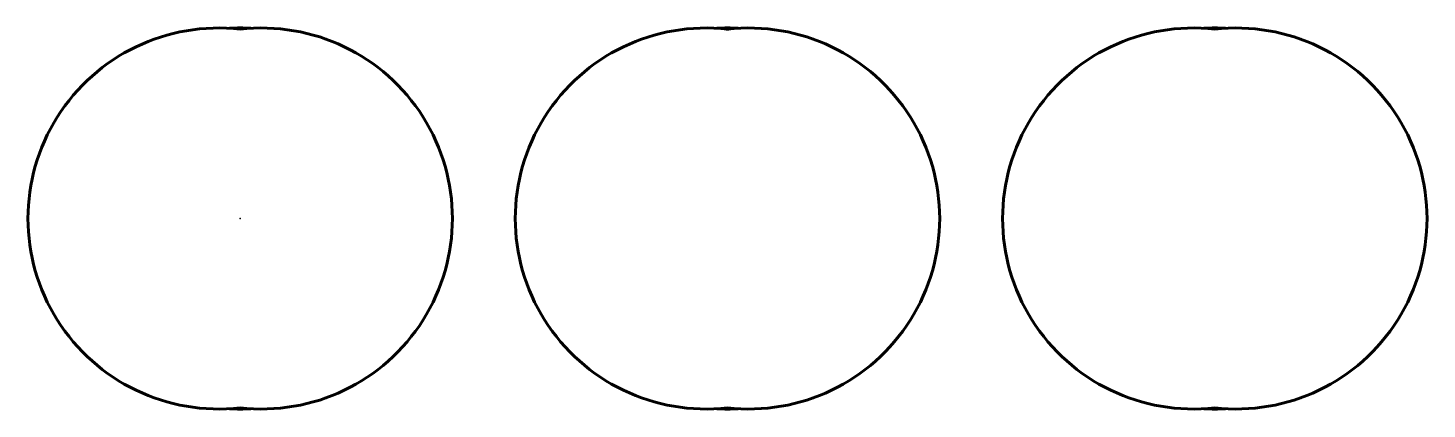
# Model space of a CAD drawing. Header units: millimetres. Extents: x 161 to 227.1, y -11.7 to 6.3.
import ezdxf

# ---------------------------------------------------------------- set-up
doc = ezdxf.new("R2010")
doc.units = ezdxf.units.MM
doc.linetypes.add('K5LT_BASIC', pattern=[0])
doc.layers.add('Системный слой', color=7, linetype='Continuous')

msp = doc.modelspace()

# ---------------------------------------------------------------- linework, layer by layer
at = {"layer": 'Системный слой', "color": 150, "linetype": 'K5LT_BASIC', "lineweight": 60, "true_color": 0x0080ff}
for centre, radius, start, end in [((170.029, -2.715), 9, 83.52532, 276.47468), ((171.037, -2.715), 9, 86.74595, 93.21029), ((172.059, -2.715), 9, 263.48135, 96.51865), ((193.029, -2.715), 9, 83.52532, 276.47468), ((194.037, -2.715), 9, 86.74595, 93.21029), ((194.037, -1.765), 8, 89.46938, 90.4396), ((195.059, -2.715), 9, 263.48135, 96.51865), ((216.029, -2.715), 9, 83.52532, 276.47468), ((217.037, -2.715), 9, 86.74595, 93.21029), ((218.059, -2.715), 9, 263.48135, 96.51865), ((171.037, -2.715), 9, 266.78971, 273.25405), ((194.037, -2.715), 9, 266.78971, 273.25405), ((217.037, -2.715), 9, 266.78971, 273.25405)]:
    msp.add_arc(centre, radius, start, end, dxfattribs=at)
at = {"layer": 'Системный слой'}
msp.add_point((171.037, -2.715), dxfattribs=at)

doc.saveas('drawing.dxf')
